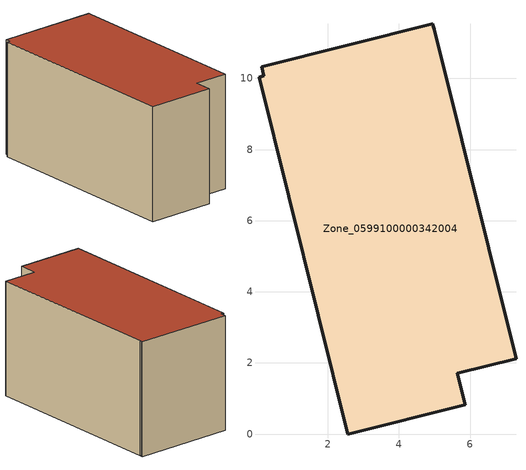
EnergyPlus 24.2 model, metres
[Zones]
Zone_0599100000342004
 floor ground (C_G): 4.99,11.38 7.29,2.12 5.64,1.71 5.86,0.82 2.56,0 0.06,10.04 0.2,10.08 0.14,10.33 4.95,11.53 4.97,11.47 z0
 wall outside (C_F): 0.06,10.04 2.56,0 5.86,0.82 5.64,1.71 7.29,2.12 4.99,11.38 4.97,11.47 4.95,11.53 0.14,10.33 0.2,10.08 0.06,10.04 z0:5.67
 roof outside (C_R): 7.29,2.12 4.99,11.38 4.97,11.47 4.95,11.53 0.14,10.33 0.2,10.08 0.06,10.04 2.56,0 5.86,0.82 5.64,1.71 z5.67
[BUILDING]
Pand.0599100000342004: North Axis=0; Terrain=City; Loads Convergence Tolerance Value=0.04; Temperature Convergence Tolerance Value=0.4; Solar Distribution=FullExterior; Maximum Number of Warmup Days=25; Minimum Number of Warmup Days=1
[Site:Location]
Rotterdam.The.Hague.AP_ZH_NLD Design_Conditions: Latitude=51.96; Longitude=4.45; Time Zone=1; Elevation=-4.5
[SITE:GROUNDTEMPERATURE:BUILDINGSURFACE]
18, 18, 18, 18, 18, 18, 18, 18, 18, 18, 18, 18
[MATERIAL] Thermal Absorptance=0.9; Solar Absorptance=0.7; Visible Absorptance=0.7
Name | Roughness | Thickness | Conductivity | Density | Specific Heat
G.TI.1992-2005 | MediumSmooth | 0.15 | 0.06 | 540 | 1210
F.TI.1992-2005 | Rough | 0.3 | 0.12 | 1920 | 840
R.TI.1992-2005 | MediumRough | 0.2 | 0.08 | 1500 | 1000
[CONSTRUCTION]
C_G: G.TI.1992-2005
C_F: F.TI.1992-2005
C_R: R.TI.1992-2005
[ZONE]
Zone_0599100000342004: Type=1; Multiplier=1; Ceiling Height=Autocalculate; Volume=Autocalculate; Floor Area=autocalculate; Part of Total Floor Area=Yes
[ZONEINFILTRATION:DESIGNFLOWRATE]
Infil_Zone_0599100000342004: Zone or ZoneList or Space or SpaceList=Zone_0599100000342004; Schedule=AlwaysOn; Design Flow Rate Calculation Method=Flow/Area; Flow Rate per Floor Area=0.0015; Constant Term Coefficient=1; Temperature Term Coefficient=0; Velocity Term Coefficient=0; Velocity Squared Term Coefficient=0
[HVACTEMPLATE:ZONE:IDEALLOADSAIRSYSTEM]
Zone_0599100000342004: Maximum Heating Supply Air Temperature=50; Minimum Cooling Supply Air Temperature=13; Maximum Heating Supply Air Humidity Ratio=0.0156; Minimum Cooling Supply Air Humidity Ratio=0.0077; Heating Limit=NoLimit; Cooling Limit=NoLimit; Dehumidification Control Type=ConstantSensibleHeatRatio; Cooling Sensible Heat Ratio=0.7; Dehumidification Setpoint=60; Humidification Control Type=None; Humidification Setpoint=30; Outdoor Air Method=None; Outdoor Air Flow Rate per Person=0.00944; Outdoor Air Flow Rate per Zone Floor Area=0; Outdoor Air Flow Rate per Zone=0; Demand Controlled Ventilation Type=None; Outdoor Air Economizer Type=NoEconomizer; Heat Recovery Type=None; Sensible Heat Recovery Effectiveness=0.7; Latent Heat Recovery Effectiveness=0.65
[ZONECONTROL:THERMOSTAT]
ThermostatControl_Zone_0599100000342004: Zone or ZoneList=Zone_0599100000342004; Control Type Schedule=DualSetpointControlType; Control 1=Thermostat_Zone_0599100000342004; Temperature Difference Between Cutout And Setpoint=0
[THERMOSTATSETPOINT:DUALSETPOINT]
Thermostat_Zone_0599100000342004: Heating Setpoint Temperature Schedule=HeatingSetpoint_Zone_0599100000342004; Cooling Setpoint Temperature Schedule=CoolingSetpoint_Zone_0599100000342004
[SCHEDULE:COMPACT]
HeatingSetpoint_Zone_0599100000342004: Through: 12/31, For: AllDays, Until: 24:00, 21
CoolingSetpoint_Zone_0599100000342004: Through: 12/31, For: AllDays, Until: 24:00, 24
DualSetpointControlType: Through: 12/31, For: AllDays, Until: 24:00, 4
AlwaysOn: Through: 12/31, For: AllDays, Until: 24:00, 1
